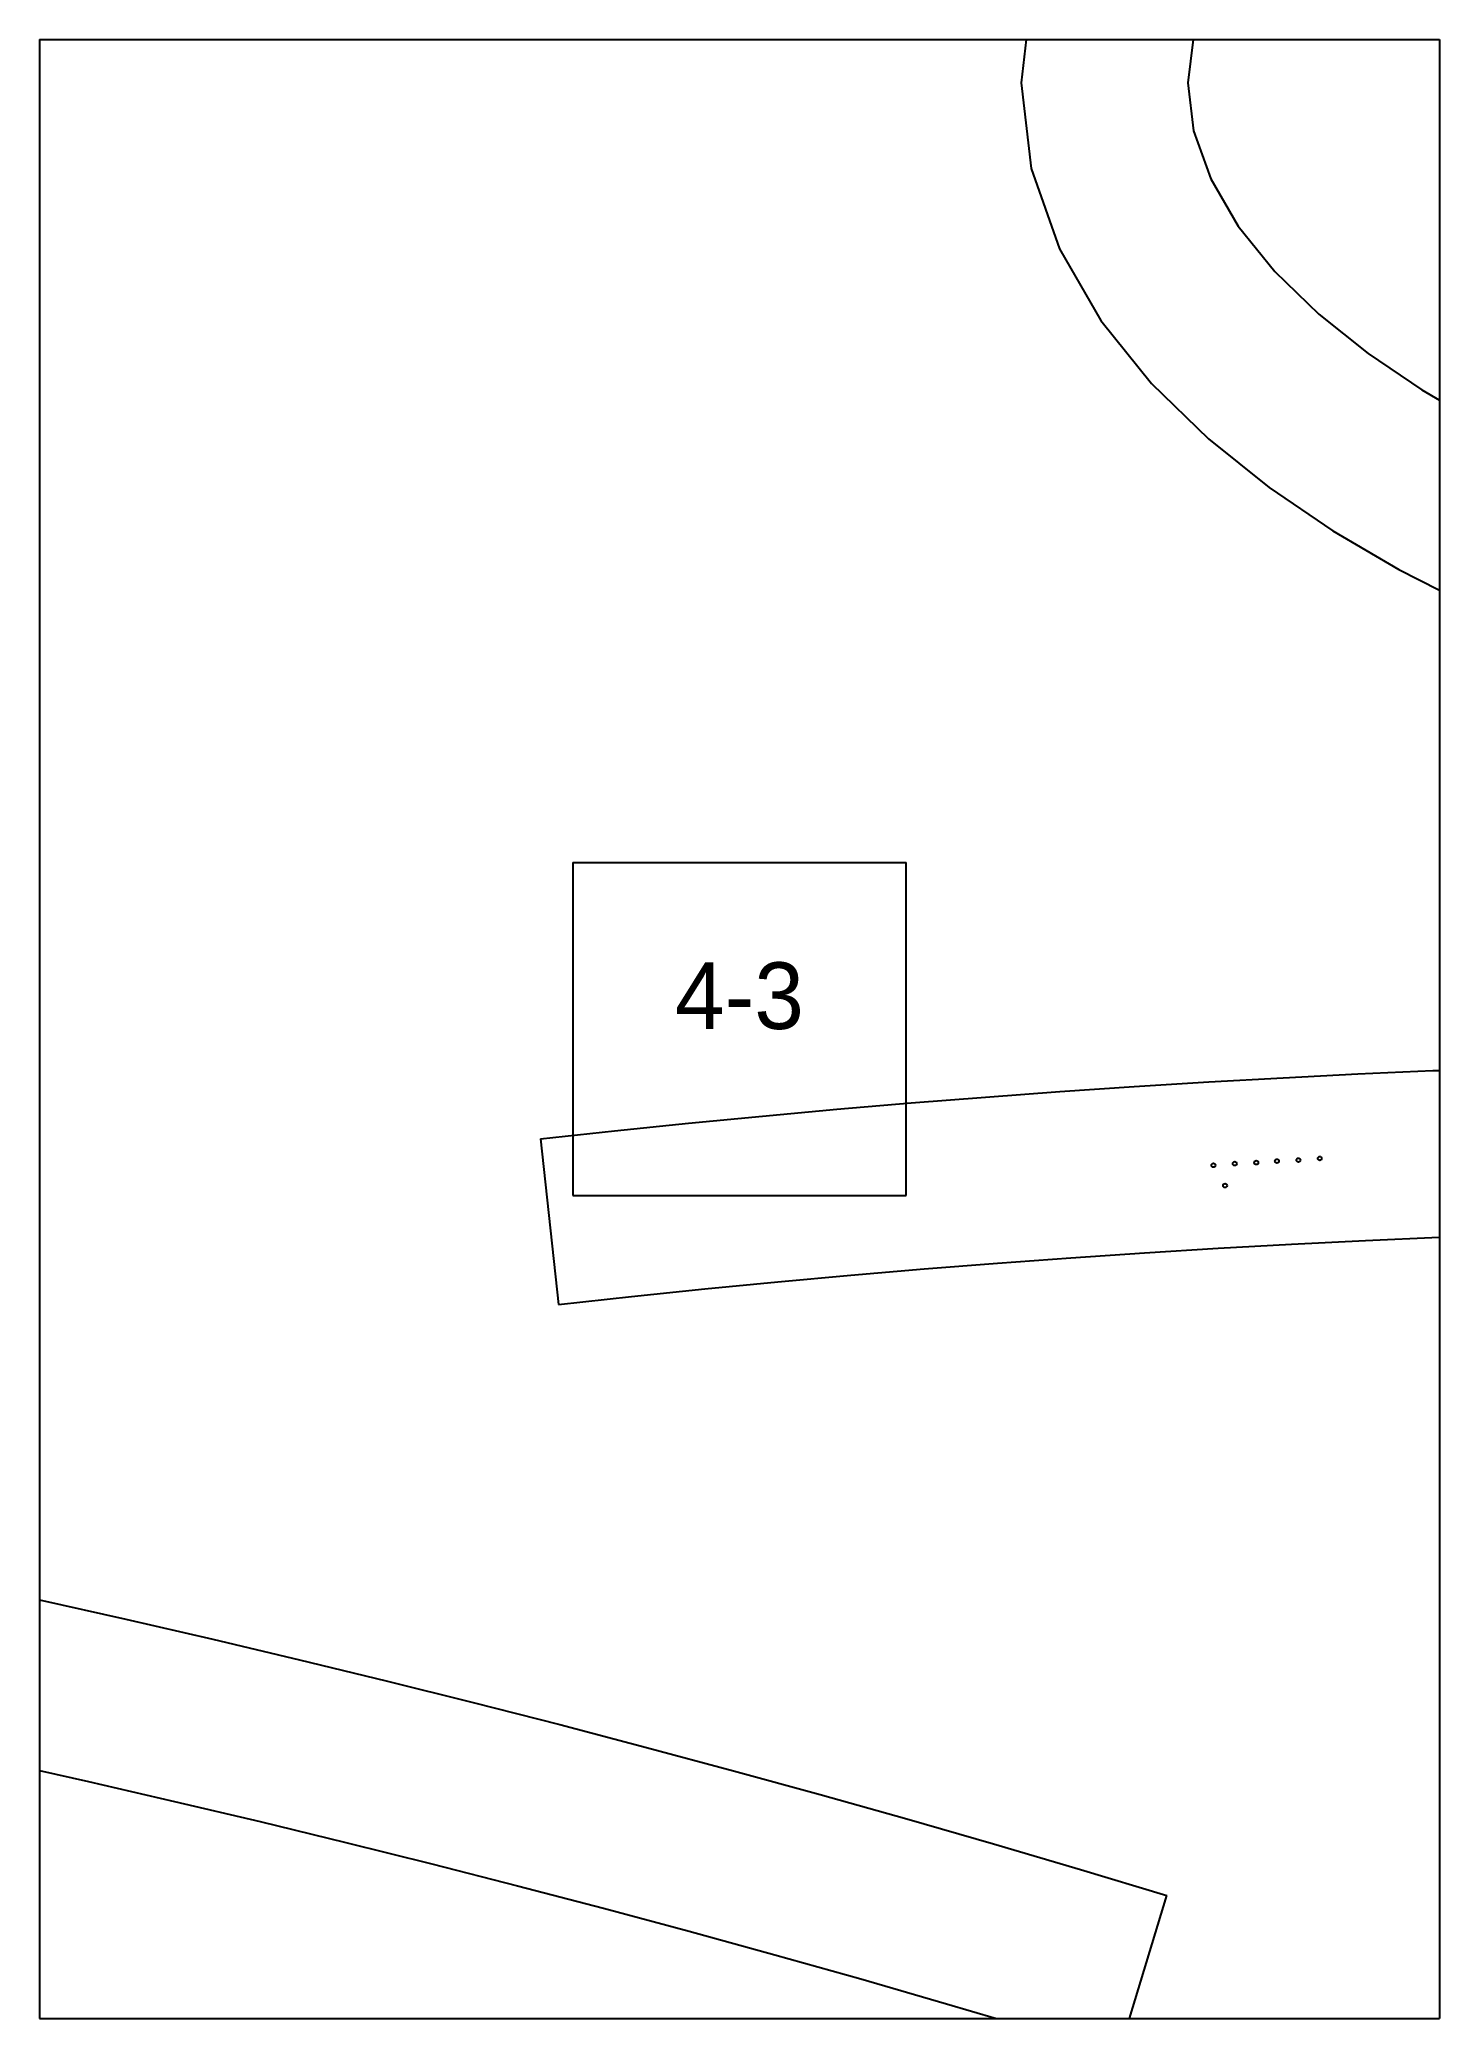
# Paper-space layout 'Plan 4-3' of a CAD drawing. Header units: metres, sheet in millimetres. Extents: x 0 to 210, y 0 to 297.
# The model-space entities are those that its viewports show. They can reach past a viewport. Long polylines and large blocks are cut down to what shows.
import ezdxf
from ezdxf.enums import TextEntityAlignment as Align

# ---------------------------------------------------------------- set-up
doc = ezdxf.new("R2010")
doc.units = ezdxf.units.M
for name, color, linetype in [('default', 7, 'Continuous'), ('mcircles', 7, 'Continuous'), ('TEXTLAYER', 7, 'Continuous'), ('VIEWPORTS', 7, 'Continuous')]:
    doc.layers.add(name, color=color, linetype=linetype)

msp = doc.modelspace()

# ---------------------------------------------------------------- linework, layer by layer
at = {"color": 9}
for p, q in [((420, -594), (420, -891)), ((420, -594), (420, -891)), ((630, -594), (630, -891)), ((630, -594), (630, -891)), ((210, -891), (420, -891)), ((210, -891), (420, -891)), ((420, -891), (630, -891)), ((420, -891), (420, -1188)), ((420, -891), (630, -891)), ((420, -891), (420, -1188)), ((630, -891), (840, -891)), ((630, -891), (630, -1188)), ((630, -891), (840, -891)), ((630, -891), (630, -1188)), ((500, -1014.5), (550, -1014.5)), ((500, -1014.5), (500, -1064.5)), ((550, -1064.5), (550, -1014.5)), ((500, -1064.5), (550, -1064.5)), ((210, -1188), (420, -1188)), ((210, -1188), (420, -1188)), ((420, -1188), (630, -1188)), ((420, -1188), (420, -1485)), ((420, -1188), (630, -1188)), ((420, -1188), (420, -1485)), ((630, -1188), (840, -1188)), ((630, -1188), (630, -1485)), ((630, -1188), (840, -1188)), ((630, -1188), (630, -1485))]:
    msp.add_line(p, q, dxfattribs=at)
at = {"layer": 'default', "color": 7, "linetype": 'Continuous'}
for p, q in [((569.28, -880.43), (567.25, -897.48)), ((593.66, -885.95), (592.25, -897.48)), ((567.25, -897.48), (568.76, -910.36)), ((592.25, -897.48), (593.12, -904.71)), ((593.12, -904.71), (595.69, -911.92)), ((568.76, -910.36), (572.99, -922.4)), ((595.69, -911.92), (599.83, -919.01)), ((599.83, -919.01), (605.32, -925.8)), ((572.99, -922.4), (579.23, -933.17)), ((605.32, -925.8), (611.9, -932.19)), ((611.9, -932.19), (619.31, -938.12)), ((579.23, -933.17), (586.83, -942.62)), ((619.31, -938.12), (627.36, -943.58)), ((586.83, -942.62), (595.34, -950.92)), ((627.36, -943.58), (635.94, -948.6)), ((595.34, -950.92), (604.46, -958.23)), ((604.46, -958.23), (614.01, -964.72)), ((614.01, -964.72), (623.91, -970.52)), ((623.91, -970.52), (634, -975.69)), ((628.99, -1045.75), (640.22, -1045.32)), ((573.04, -1048.89), (584.21, -1048.13)), ((584.21, -1048.13), (595.39, -1047.44)), ((595.39, -1047.44), (606.58, -1046.81)), ((606.58, -1046.81), (617.78, -1046.25)), ((617.78, -1046.25), (628.99, -1045.75)), ((539.6, -1051.55), (550.73, -1050.6)), ((550.73, -1050.6), (561.88, -1049.71)), ((561.88, -1049.71), (573.04, -1048.89)), ((506.26, -1054.78), (517.36, -1053.64)), ((517.36, -1053.64), (528.47, -1052.56)), ((528.47, -1052.56), (539.6, -1051.55)), ((495.16, -1055.99), (506.26, -1054.78)), ((495.16, -1055.99), (497.87, -1080.84)), ((596.79, -1072.4), (607.83, -1071.78)), ((607.83, -1071.78), (618.89, -1071.22)), ((618.89, -1071.22), (629.96, -1070.73)), ((629.96, -1070.73), (641.03, -1070.3)), ((552.71, -1075.52), (563.72, -1074.64)), ((563.72, -1074.64), (574.73, -1073.83)), ((574.73, -1073.83), (585.75, -1073.08)), ((585.75, -1073.08), (596.79, -1072.4)), ((519.78, -1078.52), (530.74, -1077.46)), ((530.74, -1077.46), (541.72, -1076.46)), ((541.72, -1076.46), (552.71, -1075.52)), ((497.87, -1080.84), (508.82, -1079.65)), ((508.82, -1079.65), (519.78, -1078.52)), ((406.93, -1122.33), (419.94, -1125.17)), ((419.94, -1125.17), (432.96, -1128.09)), ((432.96, -1128.09), (445.98, -1131.09)), ((445.98, -1131.09), (458.99, -1134.17)), ((458.99, -1134.17), (472.01, -1137.33)), ((472.01, -1137.33), (485.03, -1140.58)), ((485.03, -1140.58), (498.04, -1143.91)), ((498.04, -1143.91), (511.06, -1147.32)), ((511.06, -1147.32), (524.08, -1150.82)), ((414.47, -1149.57), (427.35, -1152.45)), ((524.08, -1150.82), (537.09, -1154.4)), ((427.35, -1152.45), (440.22, -1155.42)), ((537.09, -1154.4), (550.11, -1158.06)), ((440.22, -1155.42), (453.09, -1158.46)), ((550.11, -1158.06), (563.13, -1161.81)), ((453.09, -1158.46), (465.96, -1161.59)), ((465.96, -1161.59), (478.83, -1164.8)), ((563.13, -1161.81), (576.14, -1165.64)), ((478.83, -1164.8), (491.7, -1168.09)), ((576.14, -1165.64), (589.09, -1169.54)), ((491.7, -1168.09), (504.58, -1171.47)), ((581.88, -1193.48), (589.09, -1169.54)), ((504.58, -1171.47), (517.45, -1174.92)), ((517.45, -1174.92), (530.32, -1178.46)), ((530.32, -1178.46), (543.19, -1182.08)), ((543.19, -1182.08), (556.06, -1185.79)), ((556.06, -1185.79), (568.93, -1189.58))]:
    msp.add_line(p, q, dxfattribs=at)
at = {"layer": 'mcircles', "color": 7, "linetype": 'Continuous'}
for centre in [(596.1, -1059.95), (599.3, -1059.71), (602.53, -1059.56), (605.63, -1059.33), (608.85, -1059.18), (612.06, -1058.93), (597.84, -1063)]:
    msp.add_circle(centre, 0.3, dxfattribs=at)

# ---------------------------------------------------------------- texts
at = {"layer": 'TEXTLAYER', "color": 1}
msp.add_text('4-3', height=10, dxfattribs=at).set_placement((525, -1039.5), align=Align.CENTER)

psp = doc.layouts.new('Plan 4-3')

# ---------------------------------------------------------------- viewports
at = {"layer": 'VIEWPORTS'}
psp.add_viewport(center=(105, 148.5), size=(210, 297), view_center_point=(525, -1039.5), view_height=297, dxfattribs=at)

doc.saveas('drawing.dxf')
